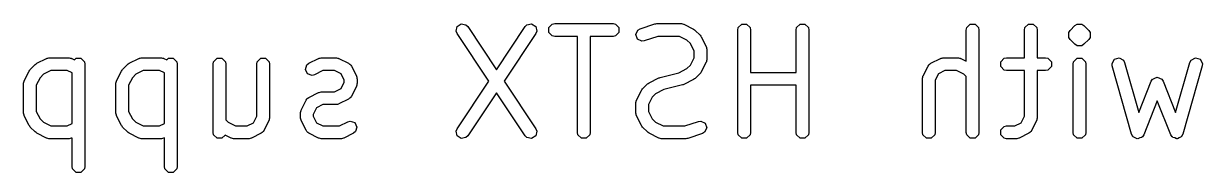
# Model space of a CAD drawing. Header units: inches. Extents: x 5.12 to 6.16, y -3.97 to -1.88.
# Drawn here: x 5.5656 to 6.0204, y -3.4259 to -3.3687 of the extents above; entities that cross this region are included whole.
import ezdxf

# ---------------------------------------------------------------- set-up
doc = ezdxf.new("R2010")
doc.units = ezdxf.units.IN
doc.header["$MEASUREMENT"] = 0
doc.layers.add('B.Silkscreen', color=31, linetype='CONTINUOUS', true_color=0xe8b2a7)

msp = doc.modelspace()

# ---------------------------------------------------------------- linework, layer by layer
at = {"layer": 'B.Silkscreen', "linetype": 'CONTINUOUS'}
for p, q in [((5.73249, -3.37164), (5.73286, -3.3698)), ((5.73286, -3.3698), (5.73443, -3.36875)), ((5.73443, -3.36875), (5.73628, -3.36912)), ((5.73628, -3.36912), (5.73696, -3.3698)), ((5.73696, -3.3698), (5.74803, -3.38642)), ((5.74803, -3.38642), (5.75911, -3.3698)), ((5.75911, -3.3698), (5.75979, -3.36912)), ((5.75979, -3.36912), (5.76163, -3.36875)), ((5.76163, -3.36875), (5.7632, -3.3698)), ((5.7632, -3.3698), (5.76357, -3.37164)), ((5.76826, -3.37022), (5.76959, -3.36889)), ((5.76826, -3.37211), (5.76826, -3.37022)), ((5.76959, -3.36889), (5.77053, -3.36871)), ((5.77053, -3.36871), (5.79303, -3.36871)), ((5.79303, -3.36871), (5.79397, -3.36889)), ((5.79397, -3.36889), (5.7953, -3.37022)), ((5.7953, -3.37022), (5.7953, -3.37211)), ((5.8035, -3.37071), (5.80912, -3.36883)), ((5.80912, -3.36883), (5.80951, -3.36878)), ((5.80951, -3.36878), (5.8099, -3.36871)), ((5.8099, -3.36871), (5.81927, -3.36871)), ((5.81927, -3.36871), (5.81939, -3.36873)), ((5.81939, -3.36873), (5.81945, -3.36871)), ((5.81945, -3.36871), (5.81983, -3.36882)), ((5.81983, -3.36882), (5.82021, -3.36889)), ((5.82021, -3.36889), (5.82025, -3.36893)), ((5.82025, -3.36893), (5.82037, -3.36897)), ((5.82037, -3.36897), (5.82412, -3.37084)), ((5.84118, -3.37117), (5.84137, -3.37022)), ((5.84137, -3.37022), (5.8427, -3.36889)), ((5.8427, -3.36889), (5.84459, -3.36889)), ((5.84459, -3.36889), (5.84592, -3.37022)), ((5.84592, -3.37022), (5.84611, -3.37117)), ((5.86368, -3.37117), (5.86387, -3.37022)), ((5.86387, -3.37022), (5.8652, -3.36889)), ((5.8652, -3.36889), (5.86708, -3.36889)), ((5.86708, -3.36889), (5.86841, -3.37022)), ((5.86841, -3.37022), (5.8686, -3.37117)), ((5.9293, -3.37117), (5.92949, -3.37022)), ((5.92949, -3.37022), (5.93082, -3.36889)), ((5.93082, -3.36889), (5.9327, -3.36889)), ((5.9327, -3.36889), (5.93403, -3.37022)), ((5.93403, -3.37022), (5.93422, -3.37117)), ((5.9518, -3.37117), (5.95198, -3.37022)), ((5.95198, -3.37022), (5.95331, -3.36889)), ((5.95331, -3.36889), (5.9552, -3.36889)), ((5.9552, -3.36889), (5.95653, -3.37022)), ((5.95653, -3.37022), (5.95672, -3.37117)), ((5.96939, -3.3713), (5.97126, -3.36943)), ((5.97126, -3.36943), (5.97206, -3.36889)), ((5.97206, -3.36889), (5.97206, -3.36889)), ((5.97206, -3.36889), (5.97394, -3.36889)), ((5.97394, -3.36889), (5.97394, -3.36889)), ((5.97394, -3.36889), (5.97474, -3.36943)), ((5.97474, -3.36943), (5.97662, -3.3713)), ((5.73286, -3.37253), (5.73249, -3.37164)), ((5.74507, -3.39085), (5.73286, -3.37253)), ((5.7632, -3.37253), (5.75099, -3.39085)), ((5.76357, -3.37164), (5.7632, -3.37253)), ((5.76959, -3.37344), (5.76826, -3.37211)), ((5.77053, -3.37363), (5.76959, -3.37344)), ((5.77932, -3.37363), (5.77053, -3.37363)), ((5.77932, -3.41054), (5.77932, -3.37363)), ((5.79303, -3.37363), (5.78424, -3.37363)), ((5.78424, -3.37363), (5.78424, -3.41054)), ((5.79397, -3.37344), (5.79303, -3.37363)), ((5.7953, -3.37211), (5.79397, -3.37344)), ((5.80182, -3.37287), (5.80266, -3.37118)), ((5.80242, -3.37465), (5.80182, -3.37287)), ((5.8041, -3.3755), (5.80242, -3.37465)), ((5.80266, -3.37118), (5.8035, -3.37071)), ((5.8103, -3.37363), (5.80505, -3.37538)), ((5.81869, -3.37363), (5.8103, -3.37363)), ((5.82156, -3.37506), (5.81869, -3.37363)), ((5.82412, -3.37084), (5.82443, -3.37108)), ((5.82443, -3.37108), (5.82476, -3.3713)), ((5.82476, -3.3713), (5.82664, -3.37318)), ((5.82664, -3.37318), (5.82686, -3.3735)), ((5.82686, -3.3735), (5.8271, -3.37382)), ((5.8271, -3.37382), (5.82897, -3.37756)), ((5.84118, -3.41054), (5.84118, -3.37117)), ((5.84611, -3.37117), (5.84611, -3.38745)), ((5.86368, -3.38745), (5.86368, -3.37117)), ((5.8686, -3.37117), (5.8686, -3.41054)), ((5.9293, -3.38312), (5.9293, -3.37117)), ((5.93422, -3.37117), (5.93422, -3.41054)), ((5.9518, -3.38183), (5.9518, -3.37117)), ((5.95672, -3.37117), (5.95672, -3.38183)), ((5.96886, -3.3721), (5.96939, -3.3713)), ((5.96886, -3.37398), (5.96886, -3.3721)), ((5.96939, -3.37478), (5.96886, -3.37398)), ((5.97126, -3.37666), (5.96939, -3.37478)), ((5.97662, -3.37478), (5.97474, -3.37666)), ((5.97662, -3.3713), (5.97715, -3.3721)), ((5.97715, -3.37398), (5.97662, -3.37478)), ((5.97715, -3.3721), (5.97715, -3.37398)), ((5.80505, -3.37538), (5.8041, -3.3755)), ((5.82287, -3.37637), (5.82156, -3.37506)), ((5.82431, -3.37925), (5.82287, -3.37637)), ((5.82431, -3.38183), (5.82431, -3.37925)), ((5.82897, -3.37756), (5.829, -3.37768)), ((5.829, -3.37768), (5.82904, -3.37772)), ((5.82904, -3.37772), (5.82912, -3.37811)), ((5.82912, -3.37811), (5.82923, -3.37849)), ((5.82923, -3.37849), (5.82921, -3.37854)), ((5.82921, -3.37854), (5.82923, -3.37867)), ((5.82923, -3.37867), (5.82923, -3.38241)), ((5.97206, -3.37719), (5.97126, -3.37666)), ((5.97394, -3.37719), (5.97206, -3.37719)), ((5.97206, -3.37719), (5.97206, -3.37719)), ((5.97206, -3.37719), (5.97206, -3.37719)), ((5.97394, -3.37719), (5.97394, -3.37719)), ((5.97394, -3.37719), (5.97394, -3.37719)), ((5.97474, -3.37666), (5.97394, -3.37719)), ((5.57039, -3.38421), (5.5707, -3.38396)), ((5.5707, -3.38396), (5.57445, -3.38209)), ((5.57445, -3.38209), (5.57457, -3.38206)), ((5.57457, -3.38206), (5.57461, -3.38202)), ((5.57461, -3.38202), (5.575, -3.38194)), ((5.575, -3.38194), (5.57538, -3.38184)), ((5.57538, -3.38184), (5.57543, -3.38185)), ((5.57543, -3.38185), (5.57555, -3.38183)), ((5.57555, -3.38183), (5.58305, -3.38183)), ((5.58305, -3.38183), (5.58317, -3.38185)), ((5.58317, -3.38185), (5.58323, -3.38184)), ((5.58323, -3.38184), (5.58361, -3.38194)), ((5.58361, -3.38194), (5.58399, -3.38202)), ((5.58399, -3.38202), (5.58403, -3.38206)), ((5.58403, -3.38206), (5.58415, -3.38209)), ((5.58415, -3.38209), (5.58524, -3.38263)), ((5.58524, -3.38263), (5.58586, -3.38202)), ((5.58586, -3.38202), (5.58774, -3.38202)), ((5.58774, -3.38202), (5.58907, -3.38335)), ((5.58907, -3.38335), (5.58926, -3.38429)), ((5.60601, -3.38421), (5.60632, -3.38396)), ((5.60632, -3.38396), (5.61007, -3.38209)), ((5.61007, -3.38209), (5.61019, -3.38206)), ((5.61019, -3.38206), (5.61023, -3.38202)), ((5.61023, -3.38202), (5.61062, -3.38194)), ((5.61062, -3.38194), (5.611, -3.38184)), ((5.611, -3.38184), (5.61105, -3.38185)), ((5.61105, -3.38185), (5.61117, -3.38183)), ((5.61117, -3.38183), (5.61867, -3.38183)), ((5.61867, -3.38183), (5.61879, -3.38185)), ((5.61879, -3.38185), (5.61885, -3.38184)), ((5.61885, -3.38184), (5.61923, -3.38194)), ((5.61923, -3.38194), (5.61961, -3.38202)), ((5.61961, -3.38202), (5.61965, -3.38206)), ((5.61965, -3.38206), (5.61977, -3.38209)), ((5.61977, -3.38209), (5.62086, -3.38263)), ((5.62086, -3.38263), (5.62148, -3.38202)), ((5.62148, -3.38202), (5.62336, -3.38202)), ((5.62336, -3.38202), (5.6247, -3.38335)), ((5.6247, -3.38335), (5.62488, -3.38429)), ((5.63871, -3.38429), (5.6389, -3.38335)), ((5.6389, -3.38335), (5.64023, -3.38202)), ((5.64023, -3.38202), (5.64211, -3.38202)), ((5.64211, -3.38202), (5.64344, -3.38335)), ((5.64344, -3.38335), (5.64363, -3.38429)), ((5.65558, -3.38429), (5.65577, -3.38335)), ((5.65577, -3.38335), (5.6571, -3.38202)), ((5.6571, -3.38202), (5.65898, -3.38202)), ((5.65898, -3.38202), (5.66032, -3.38335)), ((5.66032, -3.38335), (5.6605, -3.38429)), ((5.67493, -3.38455), (5.67569, -3.38396)), ((5.67569, -3.38396), (5.67944, -3.38209)), ((5.67944, -3.38209), (5.67956, -3.38206)), ((5.67956, -3.38206), (5.6796, -3.38202)), ((5.6796, -3.38202), (5.67999, -3.38194)), ((5.67999, -3.38194), (5.68037, -3.38184)), ((5.68037, -3.38184), (5.68042, -3.38185)), ((5.68042, -3.38185), (5.68054, -3.38183)), ((5.68054, -3.38183), (5.68616, -3.38183)), ((5.68616, -3.38183), (5.68629, -3.38185)), ((5.68629, -3.38185), (5.68634, -3.38184)), ((5.68634, -3.38184), (5.68672, -3.38194)), ((5.68672, -3.38194), (5.68711, -3.38202)), ((5.68711, -3.38202), (5.68715, -3.38206)), ((5.68715, -3.38206), (5.68726, -3.38209)), ((5.68726, -3.38209), (5.69101, -3.38396)), ((5.69101, -3.38396), (5.6914, -3.38426)), ((5.82287, -3.38471), (5.82431, -3.38183)), ((5.82897, -3.38352), (5.8271, -3.38726)), ((5.829, -3.3834), (5.82897, -3.38352)), ((5.82904, -3.38336), (5.829, -3.3834)), ((5.82912, -3.38297), (5.82904, -3.38336)), ((5.82923, -3.38259), (5.82912, -3.38297)), ((5.82923, -3.38241), (5.82921, -3.38254)), ((5.82921, -3.38254), (5.82923, -3.38259)), ((5.91527, -3.38426), (5.91566, -3.38396)), ((5.91566, -3.38396), (5.91941, -3.38209)), ((5.91941, -3.38209), (5.91953, -3.38206)), ((5.91953, -3.38206), (5.91957, -3.38202)), ((5.91957, -3.38202), (5.91996, -3.38194)), ((5.91996, -3.38194), (5.92034, -3.38184)), ((5.92034, -3.38184), (5.92039, -3.38185)), ((5.92039, -3.38185), (5.92051, -3.38183)), ((5.92051, -3.38183), (5.92613, -3.38183)), ((5.92613, -3.38183), (5.92626, -3.38185)), ((5.92626, -3.38185), (5.92631, -3.38184)), ((5.92631, -3.38184), (5.92669, -3.38194)), ((5.92669, -3.38194), (5.92708, -3.38202)), ((5.92708, -3.38202), (5.92712, -3.38206)), ((5.92712, -3.38206), (5.92723, -3.38209)), ((5.92723, -3.38209), (5.9293, -3.38312)), ((5.94261, -3.38335), (5.94394, -3.38202)), ((5.94261, -3.38523), (5.94261, -3.38335)), ((5.94394, -3.38202), (5.94488, -3.38183)), ((5.94488, -3.38183), (5.9518, -3.38183)), ((5.95672, -3.38183), (5.95988, -3.38183)), ((5.95988, -3.38183), (5.96082, -3.38202)), ((5.96082, -3.38202), (5.96215, -3.38335)), ((5.96215, -3.38335), (5.96215, -3.38523)), ((5.97054, -3.38429), (5.97073, -3.38335)), ((5.97073, -3.38335), (5.97206, -3.38202)), ((5.97206, -3.38202), (5.97394, -3.38202)), ((5.97394, -3.38202), (5.97528, -3.38335)), ((5.97528, -3.38335), (5.97546, -3.38429)), ((5.98556, -3.38401), (5.98647, -3.38236)), ((5.98564, -3.38497), (5.98556, -3.38401)), ((5.98647, -3.38236), (5.98828, -3.38184)), ((5.98828, -3.38184), (5.98993, -3.38276)), ((5.98993, -3.38276), (5.99037, -3.38361)), ((5.99037, -3.38361), (5.99589, -3.40294)), ((6.01011, -3.40294), (6.01563, -3.38361)), ((6.01563, -3.38361), (6.01607, -3.38276)), ((6.01607, -3.38276), (6.01772, -3.38184)), ((6.01772, -3.38184), (6.01953, -3.38236)), ((6.01953, -3.38236), (6.02044, -3.38401)), ((6.02044, -3.38401), (6.02036, -3.38497)), ((5.56585, -3.39069), (5.56773, -3.38694)), ((5.56773, -3.38694), (5.56797, -3.38663)), ((5.56797, -3.38663), (5.56819, -3.3863)), ((5.56819, -3.3863), (5.57006, -3.38442)), ((5.57006, -3.38442), (5.57039, -3.38421)), ((5.57326, -3.38819), (5.57195, -3.3895)), ((5.57613, -3.38675), (5.57326, -3.38819)), ((5.58247, -3.38675), (5.57613, -3.38675)), ((5.58434, -3.38768), (5.58247, -3.38675)), ((5.58434, -3.40714), (5.58434, -3.38768)), ((5.58926, -3.38429), (5.58926, -3.42366)), ((5.60147, -3.39069), (5.60335, -3.38694)), ((5.60335, -3.38694), (5.60359, -3.38663)), ((5.60359, -3.38663), (5.60381, -3.3863)), ((5.60381, -3.3863), (5.60568, -3.38442)), ((5.60568, -3.38442), (5.60601, -3.38421)), ((5.60888, -3.38819), (5.60757, -3.3895)), ((5.61175, -3.38675), (5.60888, -3.38819)), ((5.61809, -3.38675), (5.61175, -3.38675)), ((5.61996, -3.38768), (5.61809, -3.38675)), ((5.61996, -3.40714), (5.61996, -3.38768)), ((5.62488, -3.38429), (5.62488, -3.42366)), ((5.63871, -3.41054), (5.63871, -3.38429)), ((5.64363, -3.38429), (5.64363, -3.40577)), ((5.65558, -3.40433), (5.65558, -3.38429)), ((5.6605, -3.38429), (5.6605, -3.40491)), ((5.67434, -3.38634), (5.67493, -3.38455)), ((5.67518, -3.38802), (5.67434, -3.38634)), ((5.67696, -3.38862), (5.67518, -3.38802)), ((5.67789, -3.38837), (5.67696, -3.38862)), ((5.68112, -3.38675), (5.67789, -3.38837)), ((5.68558, -3.38675), (5.68112, -3.38675)), ((5.68808, -3.388), (5.68558, -3.38675)), ((5.68933, -3.39049), (5.68808, -3.388)), ((5.6914, -3.38426), (5.69153, -3.38431)), ((5.69153, -3.38431), (5.69163, -3.38444)), ((5.69163, -3.38444), (5.69177, -3.38455)), ((5.69177, -3.38455), (5.69181, -3.38468)), ((5.69181, -3.38468), (5.69211, -3.38506)), ((5.69211, -3.38506), (5.69399, -3.38881)), ((5.81118, -3.3894), (5.81841, -3.38759)), ((5.81841, -3.38759), (5.82156, -3.38602)), ((5.82156, -3.38602), (5.82287, -3.38471)), ((5.82664, -3.3879), (5.82476, -3.38978)), ((5.82686, -3.38758), (5.82664, -3.3879)), ((5.8271, -3.38726), (5.82686, -3.38758)), ((5.84611, -3.38745), (5.86368, -3.38745)), ((5.91268, -3.38881), (5.91456, -3.38506)), ((5.91456, -3.38506), (5.91486, -3.38468)), ((5.91486, -3.38468), (5.9149, -3.38455)), ((5.9149, -3.38455), (5.91504, -3.38444)), ((5.91504, -3.38444), (5.91515, -3.38431)), ((5.91515, -3.38431), (5.91527, -3.38426)), ((5.91859, -3.388), (5.91735, -3.39049)), ((5.92109, -3.38675), (5.91859, -3.388)), ((5.92555, -3.38675), (5.92109, -3.38675)), ((5.92843, -3.38819), (5.92555, -3.38675)), ((5.9293, -3.38906), (5.92843, -3.38819)), ((5.94394, -3.38656), (5.94261, -3.38523)), ((5.94488, -3.38675), (5.94394, -3.38656)), ((5.9518, -3.38675), (5.94488, -3.38675)), ((5.9518, -3.40433), (5.9518, -3.38675)), ((5.95988, -3.38675), (5.95672, -3.38675)), ((5.95672, -3.38675), (5.95672, -3.40491)), ((5.96082, -3.38656), (5.95988, -3.38675)), ((5.96215, -3.38523), (5.96082, -3.38656)), ((5.97054, -3.41054), (5.97054, -3.38429)), ((5.97546, -3.38429), (5.97546, -3.41054)), ((5.99313, -3.41121), (5.98564, -3.38497)), ((6.02036, -3.38497), (6.01286, -3.41121)), ((5.56559, -3.39179), (5.56562, -3.39167)), ((5.56559, -3.40304), (5.56559, -3.39179)), ((5.5656, -3.39161), (5.5657, -3.39123)), ((5.56562, -3.39167), (5.5656, -3.39161)), ((5.5657, -3.39123), (5.56578, -3.39085)), ((5.56578, -3.39085), (5.56582, -3.39081)), ((5.56582, -3.39081), (5.56585, -3.39069)), ((5.57195, -3.3895), (5.57051, -3.39237)), ((5.57051, -3.39237), (5.57051, -3.40246)), ((5.60121, -3.39179), (5.60124, -3.39167)), ((5.60121, -3.40304), (5.60121, -3.39179)), ((5.60122, -3.39161), (5.60132, -3.39123)), ((5.60124, -3.39167), (5.60122, -3.39161)), ((5.60132, -3.39123), (5.6014, -3.39085)), ((5.6014, -3.39085), (5.60144, -3.39081)), ((5.60144, -3.39081), (5.60147, -3.39069)), ((5.60757, -3.3895), (5.60614, -3.39237)), ((5.60614, -3.39237), (5.60614, -3.40246)), ((5.68808, -3.3937), (5.68933, -3.39121)), ((5.68933, -3.39121), (5.68933, -3.39049)), ((5.69399, -3.39289), (5.69211, -3.39664)), ((5.69399, -3.38881), (5.69402, -3.38893)), ((5.69402, -3.39277), (5.69399, -3.39289)), ((5.69402, -3.38893), (5.69406, -3.38897)), ((5.69406, -3.39273), (5.69402, -3.39277)), ((5.69406, -3.38897), (5.69414, -3.38936)), ((5.69414, -3.39234), (5.69406, -3.39273)), ((5.69414, -3.38936), (5.69424, -3.38974)), ((5.69424, -3.39196), (5.69414, -3.39234)), ((5.69424, -3.38974), (5.69423, -3.38979)), ((5.69423, -3.38979), (5.69425, -3.38991)), ((5.69425, -3.39179), (5.69423, -3.39191)), ((5.69423, -3.39191), (5.69424, -3.39196)), ((5.69425, -3.38991), (5.69425, -3.39179)), ((5.73286, -3.40917), (5.74507, -3.39085)), ((5.75099, -3.39085), (5.7632, -3.40917)), ((5.80441, -3.3938), (5.80628, -3.39192)), ((5.80628, -3.39192), (5.80661, -3.3917)), ((5.80661, -3.3917), (5.80692, -3.39146)), ((5.80692, -3.39146), (5.81067, -3.38959)), ((5.81067, -3.38959), (5.81093, -3.38952)), ((5.81093, -3.38952), (5.81118, -3.3894)), ((5.81987, -3.3923), (5.81263, -3.39411)), ((5.82011, -3.39219), (5.81987, -3.3923)), ((5.82037, -3.39211), (5.82011, -3.39219)), ((5.82412, -3.39024), (5.82037, -3.39211)), ((5.82443, -3.39), (5.82412, -3.39024)), ((5.82476, -3.38978), (5.82443, -3.39)), ((5.86368, -3.39237), (5.84611, -3.39237)), ((5.84611, -3.39237), (5.84611, -3.41054)), ((5.86368, -3.41054), (5.86368, -3.39237)), ((5.91242, -3.38991), (5.91245, -3.38979)), ((5.91242, -3.41054), (5.91242, -3.38991)), ((5.91243, -3.38974), (5.91254, -3.38936)), ((5.91245, -3.38979), (5.91243, -3.38974)), ((5.91254, -3.38936), (5.91261, -3.38897)), ((5.91261, -3.38897), (5.91265, -3.38893)), ((5.91265, -3.38893), (5.91268, -3.38881)), ((5.91735, -3.39049), (5.91735, -3.41054)), ((5.9293, -3.41054), (5.9293, -3.38906)), ((5.99589, -3.40294), (6.00071, -3.39087)), ((6.00071, -3.39087), (6.00124, -3.39007)), ((6.00124, -3.39007), (6.00127, -3.39006)), ((6.00127, -3.39006), (6.00128, -3.39003)), ((6.00128, -3.39003), (6.00213, -3.38969)), ((6.00213, -3.38969), (6.00297, -3.38933)), ((6.00297, -3.38933), (6.003, -3.38934)), ((6.003, -3.38934), (6.00303, -3.38933)), ((6.00303, -3.38933), (6.00387, -3.38969)), ((6.00387, -3.38969), (6.00472, -3.39003)), ((6.00472, -3.39003), (6.00473, -3.39006)), ((6.00473, -3.39006), (6.00476, -3.39007)), ((6.00476, -3.39007), (6.00528, -3.39087)), ((6.00528, -3.39087), (6.01011, -3.40294)), ((5.67489, -3.3978), (5.67493, -3.39768)), ((5.67493, -3.39768), (5.67507, -3.39757)), ((5.67507, -3.39757), (5.67518, -3.39743)), ((5.67518, -3.39743), (5.6753, -3.39739)), ((5.6753, -3.39739), (5.67569, -3.39709)), ((5.67569, -3.39709), (5.67944, -3.39521)), ((5.67944, -3.39521), (5.67956, -3.39518)), ((5.67956, -3.39518), (5.6796, -3.39514)), ((5.6796, -3.39514), (5.67999, -3.39506)), ((5.67999, -3.39506), (5.68037, -3.39496)), ((5.68037, -3.39496), (5.68042, -3.39498)), ((5.68042, -3.39498), (5.68054, -3.39495)), ((5.68054, -3.39495), (5.68558, -3.39495)), ((5.68558, -3.39495), (5.68808, -3.3937)), ((5.6914, -3.39744), (5.69101, -3.39774)), ((5.69153, -3.3974), (5.6914, -3.39744)), ((5.69163, -3.39726), (5.69153, -3.3974)), ((5.69177, -3.39715), (5.69163, -3.39726)), ((5.69181, -3.39703), (5.69177, -3.39715)), ((5.69211, -3.39664), (5.69181, -3.39703)), ((5.74803, -3.39529), (5.73696, -3.4119)), ((5.75911, -3.4119), (5.74803, -3.39529)), ((5.80207, -3.39819), (5.80395, -3.39444)), ((5.80395, -3.39444), (5.80419, -3.39413)), ((5.80419, -3.39413), (5.80441, -3.3938)), ((5.80817, -3.397), (5.80674, -3.39987)), ((5.80948, -3.39569), (5.80817, -3.397)), ((5.81263, -3.39411), (5.80948, -3.39569)), ((5.67257, -3.40248), (5.67264, -3.4021)), ((5.67264, -3.4021), (5.67268, -3.40206)), ((5.67268, -3.40206), (5.67271, -3.40194)), ((5.67271, -3.40194), (5.67459, -3.39819)), ((5.67459, -3.39819), (5.67489, -3.3978)), ((5.67862, -3.40112), (5.67738, -3.40362)), ((5.68112, -3.39987), (5.67862, -3.40112)), ((5.68616, -3.39987), (5.68112, -3.39987)), ((5.68629, -3.39985), (5.68616, -3.39987)), ((5.68634, -3.39987), (5.68629, -3.39985)), ((5.68672, -3.39976), (5.68634, -3.39987)), ((5.68711, -3.39969), (5.68672, -3.39976)), ((5.68715, -3.39965), (5.68711, -3.39969)), ((5.68726, -3.39961), (5.68715, -3.39965)), ((5.69101, -3.39774), (5.68726, -3.39961)), ((5.80181, -3.39929), (5.80184, -3.39917)), ((5.80181, -3.40304), (5.80181, -3.39929)), ((5.80182, -3.39911), (5.80192, -3.39873)), ((5.80184, -3.39917), (5.80182, -3.39911)), ((5.80192, -3.39873), (5.802, -3.39835)), ((5.802, -3.39835), (5.80204, -3.39831)), ((5.80204, -3.39831), (5.80207, -3.39819)), ((5.80674, -3.39987), (5.80674, -3.40246)), ((6.003, -3.39841), (5.99779, -3.41145)), ((6.00821, -3.41145), (6.003, -3.39841)), ((5.56562, -3.40316), (5.56559, -3.40304)), ((5.5656, -3.40321), (5.56562, -3.40316)), ((5.5657, -3.40359), (5.5656, -3.40321)), ((5.56578, -3.40398), (5.5657, -3.40359)), ((5.56582, -3.40402), (5.56578, -3.40398)), ((5.56585, -3.40414), (5.56582, -3.40402)), ((5.56773, -3.40789), (5.56585, -3.40414)), ((5.57051, -3.40246), (5.57195, -3.40533)), ((5.57195, -3.40533), (5.57326, -3.40664)), ((5.57326, -3.40664), (5.57613, -3.40808)), ((5.60124, -3.40316), (5.60121, -3.40304)), ((5.60122, -3.40321), (5.60124, -3.40316)), ((5.60132, -3.40359), (5.60122, -3.40321)), ((5.6014, -3.40398), (5.60132, -3.40359)), ((5.60144, -3.40402), (5.6014, -3.40398)), ((5.60147, -3.40414), (5.60144, -3.40402)), ((5.60335, -3.40789), (5.60147, -3.40414)), ((5.60614, -3.40246), (5.60757, -3.40533)), ((5.60757, -3.40533), (5.60888, -3.40664)), ((5.60888, -3.40664), (5.61175, -3.40808)), ((5.64363, -3.40577), (5.6445, -3.40664)), ((5.6445, -3.40664), (5.64738, -3.40808)), ((5.65433, -3.40683), (5.65558, -3.40433)), ((5.66024, -3.40601), (5.65837, -3.40976)), ((5.66028, -3.40589), (5.66024, -3.40601)), ((5.66032, -3.40585), (5.66028, -3.40589)), ((5.66039, -3.40547), (5.66032, -3.40585)), ((5.6605, -3.40509), (5.66039, -3.40547)), ((5.6605, -3.40491), (5.66048, -3.40503)), ((5.66048, -3.40503), (5.6605, -3.40509)), ((5.67245, -3.40304), (5.67248, -3.40292)), ((5.67245, -3.40491), (5.67245, -3.40304)), ((5.67248, -3.40503), (5.67245, -3.40491)), ((5.67246, -3.40286), (5.67257, -3.40248)), ((5.67248, -3.40292), (5.67246, -3.40286)), ((5.67246, -3.40509), (5.67248, -3.40503)), ((5.67257, -3.40547), (5.67246, -3.40509)), ((5.67264, -3.40585), (5.67257, -3.40547)), ((5.67268, -3.40589), (5.67264, -3.40585)), ((5.67271, -3.40601), (5.67268, -3.40589)), ((5.67459, -3.40976), (5.67271, -3.40601)), ((5.67738, -3.40362), (5.67738, -3.40433)), ((5.67738, -3.40433), (5.67862, -3.40683)), ((5.68746, -3.40808), (5.69069, -3.40646)), ((5.69069, -3.40646), (5.69161, -3.40621)), ((5.69161, -3.40621), (5.6934, -3.4068)), ((5.6934, -3.4068), (5.69424, -3.40849)), ((5.80184, -3.40316), (5.80181, -3.40304)), ((5.80182, -3.40321), (5.80184, -3.40316)), ((5.80192, -3.40359), (5.80182, -3.40321)), ((5.802, -3.40398), (5.80192, -3.40359)), ((5.80204, -3.40402), (5.802, -3.40398)), ((5.80207, -3.40414), (5.80204, -3.40402)), ((5.80395, -3.40789), (5.80207, -3.40414)), ((5.80674, -3.40246), (5.80817, -3.40533)), ((5.80817, -3.40533), (5.80948, -3.40664)), ((5.80948, -3.40664), (5.81235, -3.40808)), ((5.82075, -3.40808), (5.82599, -3.40633)), ((5.82599, -3.40633), (5.82695, -3.40621)), ((5.82695, -3.40621), (5.82863, -3.40705)), ((5.95055, -3.40683), (5.9518, -3.40433)), ((5.95646, -3.40601), (5.95458, -3.40976)), ((5.95649, -3.40589), (5.95646, -3.40601)), ((5.95653, -3.40585), (5.95649, -3.40589)), ((5.95661, -3.40547), (5.95653, -3.40585)), ((5.95671, -3.40509), (5.95661, -3.40547)), ((5.95672, -3.40491), (5.95669, -3.40503)), ((5.95669, -3.40503), (5.95671, -3.40509)), ((5.56797, -3.4082), (5.56773, -3.40789)), ((5.56819, -3.40853), (5.56797, -3.4082)), ((5.57006, -3.4104), (5.56819, -3.40853)), ((5.57039, -3.41062), (5.57006, -3.4104)), ((5.5707, -3.41086), (5.57039, -3.41062)), ((5.57445, -3.41274), (5.5707, -3.41086)), ((5.57613, -3.40808), (5.58247, -3.40808)), ((5.58247, -3.40808), (5.58434, -3.40714)), ((5.60359, -3.4082), (5.60335, -3.40789)), ((5.60381, -3.40853), (5.60359, -3.4082)), ((5.60568, -3.4104), (5.60381, -3.40853)), ((5.60601, -3.41062), (5.60568, -3.4104)), ((5.60632, -3.41086), (5.60601, -3.41062)), ((5.61007, -3.41274), (5.60632, -3.41086)), ((5.61175, -3.40808), (5.61809, -3.40808)), ((5.61809, -3.40808), (5.61996, -3.40714)), ((5.6389, -3.41148), (5.63871, -3.41054)), ((5.64738, -3.40808), (5.65184, -3.40808)), ((5.65184, -3.40808), (5.65433, -3.40683)), ((5.65727, -3.41086), (5.65352, -3.41274)), ((5.65766, -3.41056), (5.65727, -3.41086)), ((5.65778, -3.41052), (5.65766, -3.41056)), ((5.65789, -3.41038), (5.65778, -3.41052)), ((5.65803, -3.41027), (5.65789, -3.41038)), ((5.65807, -3.41015), (5.65803, -3.41027)), ((5.65837, -3.40976), (5.65807, -3.41015)), ((5.67489, -3.41015), (5.67459, -3.40976)), ((5.67493, -3.41027), (5.67489, -3.41015)), ((5.67507, -3.41038), (5.67493, -3.41027)), ((5.67518, -3.41052), (5.67507, -3.41038)), ((5.6753, -3.41056), (5.67518, -3.41052)), ((5.67569, -3.41086), (5.6753, -3.41056)), ((5.67944, -3.41274), (5.67569, -3.41086)), ((5.67862, -3.40683), (5.68112, -3.40808)), ((5.68112, -3.40808), (5.68746, -3.40808)), ((5.69289, -3.41086), (5.68914, -3.41274)), ((5.69365, -3.41027), (5.69289, -3.41086)), ((5.69424, -3.40849), (5.69365, -3.41027)), ((5.73249, -3.41006), (5.73286, -3.40917)), ((5.73286, -3.41191), (5.73249, -3.41006)), ((5.7632, -3.40917), (5.76357, -3.41006)), ((5.76357, -3.41006), (5.7632, -3.41191)), ((5.7795, -3.41148), (5.77932, -3.41054)), ((5.78424, -3.41054), (5.78405, -3.41148)), ((5.80419, -3.4082), (5.80395, -3.40789)), ((5.80441, -3.40853), (5.80419, -3.4082)), ((5.80628, -3.4104), (5.80441, -3.40853)), ((5.80661, -3.41062), (5.80628, -3.4104)), ((5.80692, -3.41086), (5.80661, -3.41062)), ((5.81067, -3.41274), (5.80692, -3.41086)), ((5.81235, -3.40808), (5.82075, -3.40808)), ((5.82755, -3.411), (5.82193, -3.41287)), ((5.82838, -3.41052), (5.82755, -3.411)), ((5.82923, -3.40884), (5.82838, -3.41052)), ((5.82863, -3.40705), (5.82923, -3.40884)), ((5.84137, -3.41148), (5.84118, -3.41054)), ((5.84611, -3.41054), (5.84592, -3.41148)), ((5.86387, -3.41148), (5.86368, -3.41054)), ((5.8686, -3.41054), (5.86841, -3.41148)), ((5.91261, -3.41148), (5.91242, -3.41054)), ((5.91735, -3.41054), (5.91716, -3.41148)), ((5.92949, -3.41148), (5.9293, -3.41054)), ((5.93422, -3.41054), (5.93403, -3.41148)), ((5.94261, -3.40959), (5.94394, -3.40826)), ((5.94261, -3.41148), (5.94261, -3.40959)), ((5.94394, -3.40826), (5.94488, -3.40808)), ((5.94488, -3.40808), (5.94805, -3.40808)), ((5.94805, -3.40808), (5.95055, -3.40683)), ((5.95348, -3.41086), (5.94973, -3.41274)), ((5.95387, -3.41056), (5.95348, -3.41086)), ((5.95399, -3.41052), (5.95387, -3.41056)), ((5.9541, -3.41038), (5.95399, -3.41052)), ((5.95424, -3.41027), (5.9541, -3.41038)), ((5.95428, -3.41015), (5.95424, -3.41027)), ((5.95458, -3.40976), (5.95428, -3.41015)), ((5.97073, -3.41148), (5.97054, -3.41054)), ((5.97546, -3.41054), (5.97528, -3.41148)), ((5.99357, -3.41207), (5.99313, -3.41121)), ((6.01286, -3.41121), (6.01243, -3.41207)), ((5.57457, -3.41277), (5.57445, -3.41274)), ((5.57461, -3.41281), (5.57457, -3.41277)), ((5.575, -3.41289), (5.57461, -3.41281)), ((5.57538, -3.41299), (5.575, -3.41289)), ((5.57543, -3.41297), (5.57538, -3.41299)), ((5.57555, -3.413), (5.57543, -3.41297)), ((5.58305, -3.413), (5.57555, -3.413)), ((5.58317, -3.41297), (5.58305, -3.413)), ((5.58323, -3.41299), (5.58317, -3.41297)), ((5.58361, -3.41289), (5.58323, -3.41299)), ((5.58399, -3.41281), (5.58361, -3.41289)), ((5.58403, -3.41277), (5.58399, -3.41281)), ((5.58415, -3.41274), (5.58403, -3.41277)), ((5.58434, -3.41264), (5.58415, -3.41274)), ((5.58434, -3.42366), (5.58434, -3.41264)), ((5.61019, -3.41277), (5.61007, -3.41274)), ((5.61023, -3.41281), (5.61019, -3.41277)), ((5.61062, -3.41289), (5.61023, -3.41281)), ((5.611, -3.41299), (5.61062, -3.41289)), ((5.61105, -3.41297), (5.611, -3.41299)), ((5.61117, -3.413), (5.61105, -3.41297)), ((5.61867, -3.413), (5.61117, -3.413)), ((5.61879, -3.41297), (5.61867, -3.413)), ((5.61885, -3.41299), (5.61879, -3.41297)), ((5.61923, -3.41289), (5.61885, -3.41299)), ((5.61961, -3.41281), (5.61923, -3.41289)), ((5.61965, -3.41277), (5.61961, -3.41281)), ((5.61977, -3.41274), (5.61965, -3.41277)), ((5.61996, -3.41264), (5.61977, -3.41274)), ((5.61996, -3.42366), (5.61996, -3.41264)), ((5.64023, -3.41281), (5.6389, -3.41148)), ((5.64211, -3.41281), (5.64023, -3.41281)), ((5.64335, -3.41157), (5.64211, -3.41281)), ((5.64569, -3.41274), (5.64335, -3.41157)), ((5.64581, -3.41277), (5.64569, -3.41274)), ((5.64585, -3.41281), (5.64581, -3.41277)), ((5.64624, -3.41289), (5.64585, -3.41281)), ((5.64662, -3.41299), (5.64624, -3.41289)), ((5.64667, -3.41297), (5.64662, -3.41299)), ((5.64679, -3.413), (5.64667, -3.41297)), ((5.65242, -3.413), (5.64679, -3.413)), ((5.65254, -3.41297), (5.65242, -3.413)), ((5.65259, -3.41299), (5.65254, -3.41297)), ((5.65297, -3.41289), (5.65259, -3.41299)), ((5.65336, -3.41281), (5.65297, -3.41289)), ((5.6534, -3.41277), (5.65336, -3.41281)), ((5.65352, -3.41274), (5.6534, -3.41277)), ((5.67956, -3.41277), (5.67944, -3.41274)), ((5.6796, -3.41281), (5.67956, -3.41277)), ((5.67999, -3.41289), (5.6796, -3.41281)), ((5.68037, -3.41299), (5.67999, -3.41289)), ((5.68042, -3.41297), (5.68037, -3.41299)), ((5.68054, -3.413), (5.68042, -3.41297)), ((5.68804, -3.413), (5.68054, -3.413)), ((5.68816, -3.41297), (5.68804, -3.413)), ((5.68821, -3.41299), (5.68816, -3.41297)), ((5.68859, -3.41289), (5.68821, -3.41299)), ((5.68898, -3.41281), (5.68859, -3.41289)), ((5.68902, -3.41277), (5.68898, -3.41281)), ((5.68914, -3.41274), (5.68902, -3.41277)), ((5.73443, -3.41295), (5.73286, -3.41191)), ((5.73628, -3.41258), (5.73443, -3.41295)), ((5.73696, -3.4119), (5.73628, -3.41258)), ((5.75979, -3.41258), (5.75911, -3.4119)), ((5.76163, -3.41295), (5.75979, -3.41258)), ((5.7632, -3.41191), (5.76163, -3.41295)), ((5.78084, -3.41281), (5.7795, -3.41148)), ((5.78272, -3.41281), (5.78084, -3.41281)), ((5.78405, -3.41148), (5.78272, -3.41281)), ((5.81079, -3.41277), (5.81067, -3.41274)), ((5.81083, -3.41281), (5.81079, -3.41277)), ((5.81122, -3.41289), (5.81083, -3.41281)), ((5.8116, -3.41299), (5.81122, -3.41289)), ((5.81165, -3.41297), (5.8116, -3.41299)), ((5.81177, -3.413), (5.81165, -3.41297)), ((5.82115, -3.413), (5.81177, -3.413)), ((5.82153, -3.41292), (5.82115, -3.413)), ((5.82193, -3.41287), (5.82153, -3.41292)), ((5.8427, -3.41281), (5.84137, -3.41148)), ((5.84459, -3.41281), (5.8427, -3.41281)), ((5.84592, -3.41148), (5.84459, -3.41281)), ((5.8652, -3.41281), (5.86387, -3.41148)), ((5.86708, -3.41281), (5.8652, -3.41281)), ((5.86841, -3.41148), (5.86708, -3.41281)), ((5.91394, -3.41281), (5.91261, -3.41148)), ((5.91583, -3.41281), (5.91394, -3.41281)), ((5.91716, -3.41148), (5.91583, -3.41281)), ((5.93082, -3.41281), (5.92949, -3.41148)), ((5.9327, -3.41281), (5.93082, -3.41281)), ((5.93403, -3.41148), (5.9327, -3.41281)), ((5.94394, -3.41281), (5.94261, -3.41148)), ((5.94488, -3.413), (5.94394, -3.41281)), ((5.94863, -3.413), (5.94488, -3.413)), ((5.94875, -3.41297), (5.94863, -3.413)), ((5.94881, -3.41299), (5.94875, -3.41297)), ((5.94919, -3.41289), (5.94881, -3.41299)), ((5.94957, -3.41281), (5.94919, -3.41289)), ((5.94961, -3.41277), (5.94957, -3.41281)), ((5.94973, -3.41274), (5.94961, -3.41277)), ((5.97206, -3.41281), (5.97073, -3.41148)), ((5.97394, -3.41281), (5.97206, -3.41281)), ((5.97528, -3.41148), (5.97394, -3.41281)), ((5.99372, -3.41215), (5.99357, -3.41207)), ((5.99378, -3.4123), (5.99372, -3.41215)), ((5.99452, -3.41259), (5.99378, -3.4123)), ((5.99522, -3.41298), (5.99452, -3.41259)), ((5.99538, -3.41294), (5.99522, -3.41298)), ((5.99553, -3.413), (5.99538, -3.41294)), ((5.99626, -3.41268), (5.99553, -3.413)), ((5.99703, -3.41246), (5.99626, -3.41268)), ((5.99711, -3.41232), (5.99703, -3.41246)), ((5.99726, -3.41225), (5.99711, -3.41232)), ((5.99779, -3.41145), (5.99726, -3.41225)), ((6.00874, -3.41225), (6.00821, -3.41145)), ((6.00889, -3.41232), (6.00874, -3.41225)), ((6.00897, -3.41246), (6.00889, -3.41232)), ((6.00974, -3.41268), (6.00897, -3.41246)), ((6.01047, -3.413), (6.00974, -3.41268)), ((6.01062, -3.41294), (6.01047, -3.413)), ((6.01078, -3.41298), (6.01062, -3.41294)), ((6.01148, -3.41259), (6.01078, -3.41298)), ((6.01222, -3.4123), (6.01148, -3.41259)), ((6.01228, -3.41215), (6.01222, -3.4123)), ((6.01243, -3.41207), (6.01228, -3.41215)), ((5.58453, -3.4246), (5.58434, -3.42366)), ((5.58586, -3.42593), (5.58453, -3.4246)), ((5.58907, -3.4246), (5.58774, -3.42593)), ((5.58926, -3.42366), (5.58907, -3.4246)), ((5.62015, -3.4246), (5.61996, -3.42366)), ((5.62148, -3.42593), (5.62015, -3.4246)), ((5.6247, -3.4246), (5.62336, -3.42593)), ((5.62488, -3.42366), (5.6247, -3.4246)), ((5.58774, -3.42593), (5.58586, -3.42593)), ((5.62336, -3.42593), (5.62148, -3.42593))]:
    msp.add_line(p, q, dxfattribs=at)

doc.saveas('drawing.dxf')
